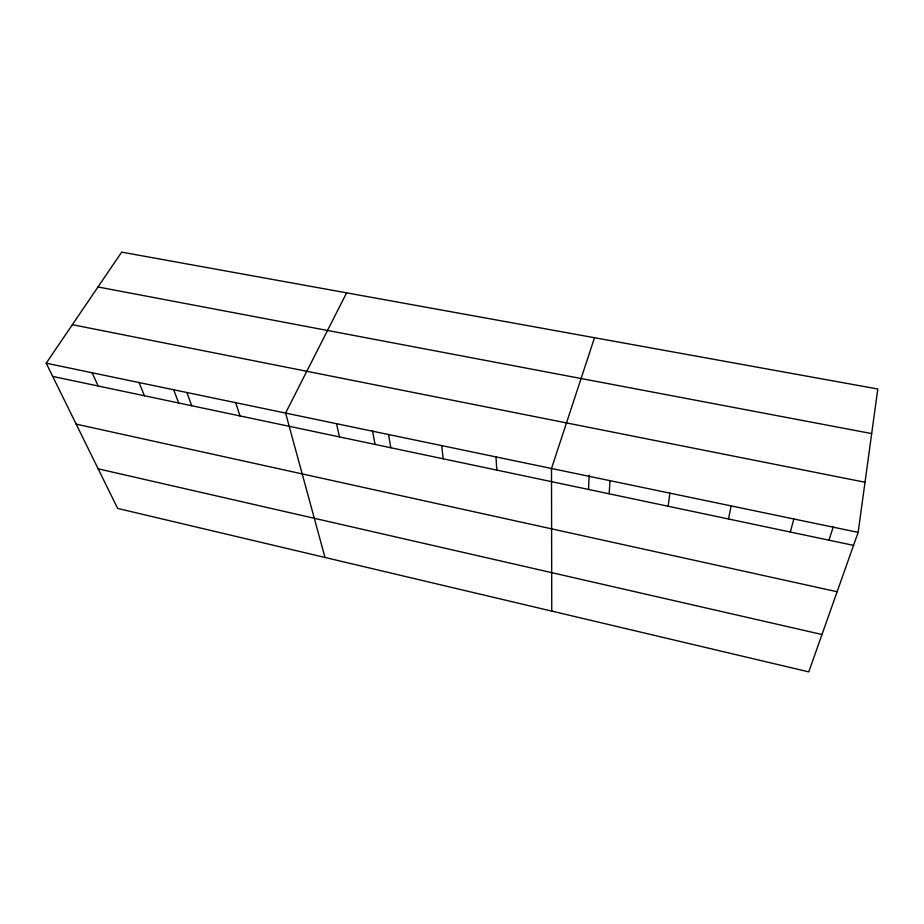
<?xml version="1.0" encoding="UTF-8"?>
<svg xmlns="http://www.w3.org/2000/svg" width="924" height="924" viewBox="0 0 924 924"><rect width="100%" height="100%" fill="white"/><g stroke="black" fill="none" stroke-linecap="round" stroke-linejoin="round"><path stroke-width="1.39" d="M588.565 489.408L589.119 475.179M609.182 493.809L610.002 480.676M668.168 506.26L669.865 493.15M858.142 532.374L877.8 389.004L121.656 252.125L46.2 363.201L117.648 508.431L808.754 671.875L858.142 532.374L46.2 363.201M728.516 518.988L731.138 505.913M790.297 532.016L793.878 518.988M828.978 540.124L833.379 526.495M594.502 337.722L551.501 468.48L551.755 611.099M346.616 292.85L285.597 413.074L324.994 557.461M97.99 286.971L871.69 433.587M72.372 324.682L865.014 482.247M52.703 376.414L853.545 545.368M76.172 424.128L837.121 591.741M98.163 468.826L821.979 634.511M92.146 372.776L98.129 386.001M139.039 382.536L144.456 395.772M173.62 389.582L178.667 402.945M186.879 392.515L191.73 405.752M235.724 402.691L239.963 415.927M336.521 423.689L339.478 436.913M372.453 430.561L375.04 444.363M388.542 434.523L390.806 447.747M441.684 445.599L443.231 458.801M495.992 456.918L496.8 470.108"/></g></svg>
